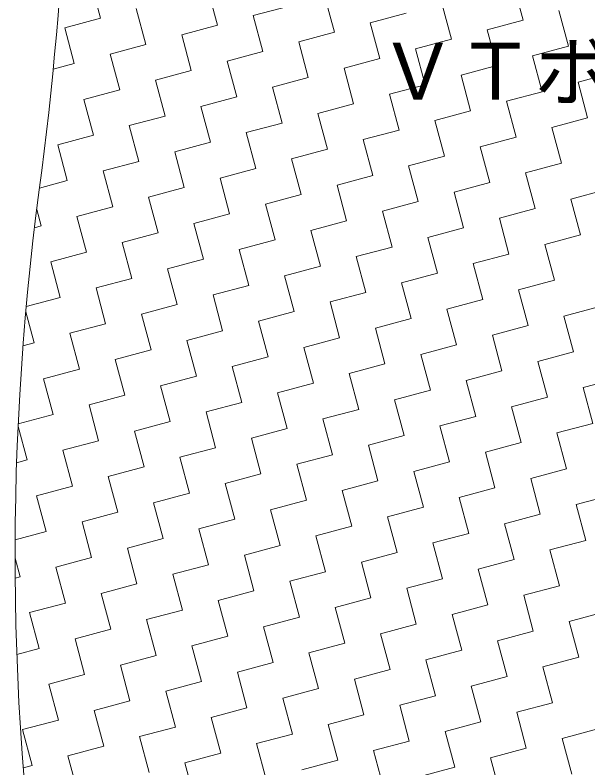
# Model space of a CAD drawing. Units: millimetres, scale not verified. Extents: x -1380 to 1380, y -955 to 955.
# Drawn here: x -430 to -282.8, y 11.4 to 204.9 of the extents above; entities that cross this region are included whole.
import ezdxf
from ezdxf.enums import TextEntityAlignment as Align

# ---------------------------------------------------------------- set-up
doc = ezdxf.new("R2010")
doc.units = ezdxf.units.MM
doc.header["$LTSCALE"] = 3
for name, color, linetype, lineweight in [('0-3_BOUSUI', 1, 'Continuous', 18), ('0-4_MOJI', 7, 'Continuous', 18), ('0-5_HATCH', 9, 'Continuous', 18)]:
    doc.layers.add(name, color=color, linetype=linetype, lineweight=lineweight)
doc.styles.add('ＭＳ ゴシック', font='')
doc.styles.get('ＭＳ ゴシック').set_extended_font_data('MS Gothic')

msp = doc.modelspace()

# ---------------------------------------------------------------- linework, layer by layer
at = {"layer": '0-3_BOUSUI'}
for centre, radius, start, end in [((-1317.248, 278.729), 901.299, 352.42771, 2.62449), ((282.952, 66.005), 712.979, 172.42771, 189.40589)]:
    msp.add_arc(centre, radius, start, end, dxfattribs=at)
at = {"layer": '0-5_HATCH'}
for p, q in [((-408.061, 204.092), (-410.527, 213.292)), ((-377.995, 202.287), (-380.46, 211.488)), ((-299.461, 203.608), (-301.926, 212.809)), ((-347.928, 200.482), (-350.393, 209.683)), ((-368.794, 204.752), (-359.594, 207.218)), ((-317.862, 198.678), (-320.327, 207.878)), ((-396.396, 197.357), (-398.861, 206.557)), ((-338.728, 202.948), (-329.527, 205.413)), ((-287.795, 196.873), (-290.26, 206.074)), ((-417.262, 201.627), (-408.061, 204.092)), ((-366.329, 195.552), (-368.794, 204.752)), ((-308.661, 201.143), (-299.461, 203.608)), ((-414.797, 192.426), (-417.262, 201.627)), ((-387.195, 199.822), (-377.995, 202.287)), ((-336.262, 193.747), (-338.728, 202.948)), ((-384.73, 190.621), (-387.195, 199.822)), ((-357.129, 198.017), (-347.928, 200.482)), ((-306.196, 191.943), (-308.661, 201.143)), ((-354.663, 188.817), (-357.129, 198.017)), ((-327.062, 196.213), (-317.862, 198.678)), ((-405.596, 194.891), (-396.396, 197.357)), ((-375.529, 193.087), (-366.329, 195.552)), ((-324.597, 187.012), (-327.062, 196.213)), ((-296.995, 194.408), (-287.795, 196.873)), ((-403.131, 185.691), (-405.596, 194.891)), ((-345.463, 191.282), (-336.262, 193.747)), ((-294.53, 185.207), (-296.995, 194.408)), ((-420.232, 190.97), (-414.797, 192.426)), ((-373.064, 183.886), (-375.529, 193.087)), ((-315.396, 189.477), (-306.196, 191.943)), ((-393.93, 188.156), (-384.73, 190.621)), ((-342.998, 182.082), (-345.463, 191.282)), ((-285.33, 187.673), (-276.129, 190.138)), ((-391.465, 178.956), (-393.93, 188.156)), ((-363.864, 186.352), (-354.663, 188.817)), ((-312.931, 180.277), (-315.396, 189.477)), ((-361.399, 177.151), (-363.864, 186.352)), ((-333.797, 184.547), (-324.597, 187.012)), ((-282.864, 178.472), (-285.33, 187.673)), ((-412.331, 183.226), (-403.131, 185.691)), ((-382.265, 181.421), (-373.064, 183.886)), ((-331.332, 175.346), (-333.797, 184.547)), ((-303.731, 182.742), (-294.53, 185.207)), ((-409.866, 174.025), (-412.331, 183.226)), ((-352.198, 179.616), (-342.998, 182.082)), ((-301.265, 173.542), (-303.731, 182.742)), ((-379.799, 172.221), (-382.265, 181.421)), ((-322.132, 177.812), (-312.931, 180.277)), ((-400.666, 176.49), (-391.465, 178.956)), ((-349.733, 170.416), (-352.198, 179.616)), ((-292.065, 176.007), (-282.864, 178.472)), ((-398.2, 167.29), (-400.666, 176.49)), ((-370.599, 174.686), (-361.399, 177.151)), ((-319.666, 168.611), (-322.132, 177.812)), ((-368.134, 165.485), (-370.599, 174.686)), ((-340.532, 172.881), (-331.332, 175.346)), ((-289.6, 166.806), (-292.065, 176.007)), ((-419.066, 171.56), (-409.866, 174.025)), ((-338.067, 163.681), (-340.532, 172.881)), ((-310.466, 171.076), (-301.265, 173.542)), ((-416.601, 162.36), (-419.066, 171.56)), ((-389, 169.755), (-379.799, 172.221)), ((-358.933, 167.951), (-349.733, 170.416)), ((-308.001, 161.876), (-310.466, 171.076)), ((-386.535, 160.555), (-389, 169.755)), ((-328.867, 166.146), (-319.666, 168.611)), ((-407.401, 164.825), (-398.2, 167.29)), ((-356.468, 158.75), (-358.933, 167.951)), ((-298.8, 164.341), (-289.6, 166.806)), ((-404.935, 155.624), (-407.401, 164.825)), ((-377.334, 163.02), (-368.134, 165.485)), ((-326.401, 156.945), (-328.867, 166.146)), ((-374.869, 153.82), (-377.334, 163.02)), ((-347.268, 161.215), (-338.067, 163.681)), ((-296.335, 155.141), (-298.8, 164.341)), ((-423.745, 160.445), (-416.601, 162.36)), ((-344.802, 152.015), (-347.268, 161.215)), ((-317.201, 159.411), (-308.001, 161.876)), ((-395.735, 158.09), (-386.535, 160.555)), ((-365.668, 156.285), (-356.468, 158.75)), ((-314.736, 150.21), (-317.201, 159.411)), ((-287.134, 157.606), (-277.934, 160.071)), ((-393.27, 148.889), (-395.735, 158.09)), ((-335.602, 154.48), (-326.401, 156.945)), ((-284.669, 148.406), (-287.134, 157.606)), ((-423.336, 150.694), (-424.463, 154.9)), ((-414.136, 153.159), (-404.935, 155.624)), ((-363.203, 147.084), (-365.668, 156.285)), ((-305.535, 152.676), (-296.335, 155.141)), ((-411.671, 143.959), (-414.136, 153.159)), ((-384.069, 151.354), (-374.869, 153.82)), ((-333.137, 145.28), (-335.602, 154.48)), ((-381.604, 142.154), (-384.069, 151.354)), ((-354.003, 149.55), (-344.802, 152.015)), ((-303.07, 143.475), (-305.535, 152.676)), ((-425.034, 150.239), (-423.336, 150.694)), ((-351.538, 140.349), (-354.003, 149.55)), ((-323.936, 147.745), (-314.736, 150.21)), ((-402.47, 146.424), (-393.27, 148.889)), ((-321.471, 138.545), (-323.936, 147.745)), ((-293.87, 145.94), (-284.669, 148.406)), ((-400.005, 137.223), (-402.47, 146.424)), ((-372.404, 144.619), (-363.203, 147.084)), ((-342.337, 142.815), (-333.137, 145.28)), ((-291.404, 136.74), (-293.87, 145.94)), ((-420.871, 141.493), (-411.671, 143.959)), ((-369.938, 135.419), (-372.404, 144.619)), ((-312.271, 141.01), (-303.07, 143.475)), ((-418.406, 132.293), (-420.871, 141.493)), ((-390.805, 139.689), (-381.604, 142.154)), ((-339.872, 133.614), (-342.337, 142.815)), ((-388.339, 130.488), (-390.805, 139.689)), ((-360.738, 137.884), (-351.538, 140.349)), ((-309.805, 131.809), (-312.271, 141.01)), ((-358.273, 128.684), (-360.738, 137.884)), ((-330.671, 136.079), (-321.471, 138.545)), ((-409.205, 134.758), (-400.005, 137.223)), ((-328.206, 126.879), (-330.671, 136.079)), ((-300.605, 134.275), (-291.404, 136.74)), ((-406.74, 125.558), (-409.205, 134.758)), ((-379.139, 132.954), (-369.938, 135.419)), ((-349.072, 131.149), (-339.872, 133.614)), ((-298.14, 125.074), (-300.605, 134.275)), ((-427.154, 129.949), (-418.406, 132.293)), ((-376.674, 123.753), (-379.139, 132.954)), ((-319.006, 129.344), (-309.805, 131.809)), ((-397.54, 128.023), (-388.339, 130.488)), ((-346.607, 121.948), (-349.072, 131.149)), ((-288.939, 127.539), (-279.739, 130.005)), ((-425.141, 120.627), (-427.275, 128.591)), ((-395.074, 118.823), (-397.54, 128.023)), ((-367.473, 126.218), (-358.273, 128.684)), ((-316.54, 120.144), (-319.006, 129.344)), ((-365.008, 117.018), (-367.473, 126.218)), ((-337.407, 124.414), (-328.206, 126.879)), ((-286.474, 118.339), (-288.939, 127.539)), ((-415.941, 123.093), (-406.74, 125.558)), ((-334.941, 115.213), (-337.407, 124.414)), ((-307.34, 122.609), (-298.14, 125.074)), ((-413.475, 113.892), (-415.941, 123.093)), ((-385.874, 121.288), (-376.674, 123.753)), ((-355.807, 119.483), (-346.607, 121.948)), ((-304.875, 113.409), (-307.34, 122.609)), ((-427.99, 119.864), (-425.141, 120.627)), ((-383.409, 112.087), (-385.874, 121.288)), ((-325.741, 117.678), (-316.54, 120.144)), ((-404.275, 116.357), (-395.074, 118.823)), ((-353.342, 110.283), (-355.807, 119.483)), ((-295.674, 115.874), (-286.474, 118.339)), ((-401.81, 107.157), (-404.275, 116.357)), ((-374.208, 114.553), (-365.008, 117.018)), ((-323.276, 108.478), (-325.741, 117.678)), ((-371.743, 105.352), (-374.208, 114.553)), ((-344.142, 112.748), (-334.941, 115.213)), ((-293.209, 106.673), (-295.674, 115.874)), ((-422.676, 111.427), (-413.475, 113.892)), ((-341.677, 103.548), (-344.142, 112.748)), ((-314.075, 110.943), (-304.875, 113.409)), ((-420.211, 102.226), (-422.676, 111.427)), ((-392.609, 109.622), (-383.409, 112.087)), ((-311.61, 101.743), (-314.075, 110.943)), ((-284.009, 109.139), (-274.808, 111.604)), ((-390.144, 100.422), (-392.609, 109.622)), ((-362.543, 107.817), (-353.342, 110.283)), ((-332.476, 106.013), (-323.276, 108.478)), ((-281.543, 99.938), (-284.009, 109.139)), ((-411.01, 104.692), (-401.81, 107.157)), ((-360.077, 98.617), (-362.543, 107.817)), ((-302.409, 104.208), (-293.209, 106.673)), ((-408.545, 95.491), (-411.01, 104.692)), ((-380.944, 102.887), (-371.743, 105.352)), ((-330.011, 96.812), (-332.476, 106.013)), ((-378.478, 93.687), (-380.944, 102.887)), ((-350.877, 101.082), (-341.677, 103.548)), ((-299.944, 95.008), (-302.409, 104.208)), ((-429.225, 99.811), (-420.211, 102.226)), ((-348.412, 91.882), (-350.877, 101.082)), ((-320.81, 99.278), (-311.61, 101.743)), ((-426.946, 90.561), (-429.255, 99.178)), ((-399.344, 97.956), (-390.144, 100.422)), ((-318.345, 90.077), (-320.81, 99.278)), ((-290.744, 97.473), (-281.543, 99.938)), ((-396.879, 88.756), (-399.344, 97.956)), ((-369.278, 96.152), (-360.077, 98.617)), ((-339.211, 94.347), (-330.011, 96.812)), ((-288.279, 88.272), (-290.744, 97.473)), ((-417.745, 93.026), (-408.545, 95.491)), ((-366.813, 86.951), (-369.278, 96.152)), ((-309.145, 92.542), (-299.944, 95.008)), ((-415.28, 83.826), (-417.745, 93.026)), ((-387.679, 91.221), (-378.478, 93.687)), ((-336.746, 85.147), (-339.211, 94.347)), ((-385.213, 82.021), (-387.679, 91.221)), ((-357.612, 89.417), (-348.412, 91.882)), ((-306.679, 83.342), (-309.145, 92.542)), ((-429.628, 89.842), (-426.946, 90.561)), ((-355.147, 80.216), (-357.612, 89.417)), ((-327.546, 87.612), (-318.345, 90.077)), ((-406.08, 86.291), (-396.879, 88.756)), ((-325.08, 78.411), (-327.546, 87.612)), ((-297.479, 85.807), (-288.279, 88.272)), ((-403.614, 77.09), (-406.08, 86.291)), ((-376.013, 84.486), (-366.813, 86.951)), ((-295.014, 76.607), (-297.479, 85.807)), ((-424.481, 81.36), (-415.28, 83.826)), ((-373.548, 75.286), (-376.013, 84.486)), ((-345.946, 82.681), (-336.746, 85.147)), ((-315.88, 80.877), (-306.679, 83.342)), ((-422.015, 72.16), (-424.481, 81.36)), ((-394.414, 79.556), (-385.213, 82.021)), ((-343.481, 73.481), (-345.946, 82.681)), ((-285.813, 79.072), (-276.613, 81.537)), ((-391.949, 70.355), (-394.414, 79.556)), ((-364.347, 77.751), (-355.147, 80.216)), ((-313.415, 71.676), (-315.88, 80.877)), ((-361.882, 68.55), (-364.347, 77.751)), ((-334.281, 75.946), (-325.08, 78.411)), ((-283.348, 69.872), (-285.813, 79.072)), ((-412.815, 74.625), (-403.614, 77.09)), ((-331.816, 66.746), (-334.281, 75.946)), ((-304.214, 74.141), (-295.014, 76.607)), ((-410.35, 65.425), (-412.815, 74.625)), ((-382.748, 72.82), (-373.548, 75.286)), ((-301.749, 64.941), (-304.214, 74.141)), ((-430.016, 70.016), (-422.015, 72.16)), ((-380.283, 63.62), (-382.748, 72.82)), ((-352.682, 71.016), (-343.481, 73.481)), ((-322.615, 69.211), (-313.415, 71.676)), ((-401.149, 67.89), (-391.949, 70.355)), ((-350.216, 61.815), (-352.682, 71.016)), ((-292.548, 67.406), (-283.348, 69.872)), ((-398.684, 58.689), (-401.149, 67.89)), ((-371.083, 66.085), (-361.882, 68.55)), ((-320.15, 60.011), (-322.615, 69.211)), ((-368.617, 56.885), (-371.083, 66.085)), ((-341.016, 64.28), (-331.816, 66.746)), ((-290.083, 58.206), (-292.548, 67.406)), ((-428.75, 60.494), (-430.027, 65.257)), ((-419.55, 62.959), (-410.35, 65.425)), ((-338.551, 55.08), (-341.016, 64.28)), ((-310.949, 62.476), (-301.749, 64.941)), ((-417.085, 53.759), (-419.55, 62.959)), ((-389.483, 61.155), (-380.283, 63.62)), ((-308.484, 53.275), (-310.949, 62.476)), ((-430.003, 60.158), (-428.75, 60.494)), ((-387.018, 51.954), (-389.483, 61.155)), ((-359.417, 59.35), (-350.216, 61.815)), ((-329.35, 57.545), (-320.15, 60.011)), ((-407.884, 56.224), (-398.684, 58.689)), ((-356.952, 50.15), (-359.417, 59.35)), ((-299.284, 55.741), (-290.083, 58.206)), ((-405.419, 47.024), (-407.884, 56.224)), ((-377.818, 54.419), (-368.617, 56.885)), ((-326.885, 48.345), (-329.35, 57.545)), ((-375.352, 45.219), (-377.818, 54.419)), ((-347.751, 52.615), (-338.551, 55.08)), ((-296.818, 46.54), (-299.284, 55.741)), ((-426.285, 51.294), (-417.085, 53.759)), ((-345.286, 43.414), (-347.751, 52.615)), ((-317.685, 50.81), (-308.484, 53.275)), ((-423.82, 42.093), (-426.285, 51.294)), ((-396.219, 49.489), (-387.018, 51.954)), ((-315.219, 41.61), (-317.685, 50.81)), ((-287.618, 49.005), (-278.418, 51.471)), ((-393.753, 40.289), (-396.219, 49.489)), ((-366.152, 47.684), (-356.952, 50.15)), ((-285.153, 39.805), (-287.618, 49.005)), ((-414.62, 44.558), (-405.419, 47.024)), ((-363.687, 38.484), (-366.152, 47.684)), ((-336.085, 45.88), (-326.885, 48.345)), ((-306.019, 44.075), (-296.818, 46.54)), ((-412.154, 35.358), (-414.62, 44.558)), ((-384.553, 42.754), (-375.352, 45.219)), ((-333.62, 36.679), (-336.085, 45.88)), ((-382.088, 33.553), (-384.553, 42.754)), ((-354.486, 40.949), (-345.286, 43.414)), ((-303.554, 34.874), (-306.019, 44.075)), ((-429.573, 40.552), (-423.82, 42.093)), ((-352.021, 31.749), (-354.486, 40.949)), ((-324.42, 39.144), (-315.219, 41.61)), ((-402.954, 37.823), (-393.753, 40.289)), ((-321.955, 29.944), (-324.42, 39.144)), ((-294.353, 37.34), (-285.153, 39.805)), ((-400.489, 28.623), (-402.954, 37.823)), ((-372.887, 36.019), (-363.687, 38.484)), ((-291.888, 28.139), (-294.353, 37.34)), ((-421.355, 32.893), (-412.154, 35.358)), ((-370.422, 26.818), (-372.887, 36.019)), ((-342.821, 34.214), (-333.62, 36.679)), ((-312.754, 32.409), (-303.554, 34.874)), ((-391.288, 31.088), (-382.088, 33.553)), ((-340.355, 25.013), (-342.821, 34.214)), ((-418.889, 23.692), (-421.355, 32.893)), ((-388.823, 21.888), (-391.288, 31.088)), ((-361.222, 29.283), (-352.021, 31.749)), ((-310.289, 23.209), (-312.754, 32.409)), ((-358.756, 20.083), (-361.222, 29.283)), ((-331.155, 27.479), (-321.955, 29.944)), ((-409.689, 26.158), (-400.489, 28.623)), ((-328.69, 18.278), (-331.155, 27.479)), ((-301.088, 25.674), (-291.888, 28.139)), ((-407.224, 16.957), (-409.689, 26.158)), ((-379.622, 24.353), (-370.422, 26.818)), ((-298.623, 16.474), (-301.088, 25.674)), ((-428.09, 21.227), (-418.889, 23.692)), ((-377.157, 15.152), (-379.622, 24.353)), ((-349.556, 22.548), (-340.355, 25.013)), ((-398.023, 19.422), (-388.823, 21.888)), ((-347.091, 13.348), (-349.556, 22.548)), ((-319.489, 20.744), (-310.289, 23.209)), ((-289.423, 18.939), (-280.222, 21.404)), ((-425.625, 12.027), (-428.09, 21.227)), ((-395.558, 10.222), (-398.023, 19.422)), ((-367.957, 17.618), (-358.756, 20.083)), ((-317.024, 11.543), (-319.489, 20.744)), ((-365.491, 8.417), (-367.957, 17.618)), ((-337.89, 15.813), (-328.69, 18.278)), ((-286.957, 9.738), (-289.423, 18.939)), ((-416.424, 14.492), (-407.224, 16.957)), ((-335.425, 6.613), (-337.89, 15.813)), ((-307.824, 14.008), (-298.623, 16.474)), ((-413.959, 5.291), (-416.424, 14.492)), ((-386.358, 12.687), (-377.157, 15.152)), ((-305.358, 4.808), (-307.824, 14.008)), ((-427.934, 11.408), (-425.625, 12.027)), ((-383.892, 3.487), (-386.358, 12.687)), ((-356.291, 10.883), (-347.091, 13.348)), ((-326.224, 9.078), (-317.024, 11.543))]:
    msp.add_line(p, q, dxfattribs=at)

# ---------------------------------------------------------------- texts
at = {"layer": '0-4_MOJI', "style": 'ＭＳ ゴシック'}
msp.add_text('ＶＴボンド', height=14.66, dxfattribs=at).set_placement((-336.515, 178.723), align=Align.BOTTOM_LEFT)

doc.saveas('drawing.dxf')
